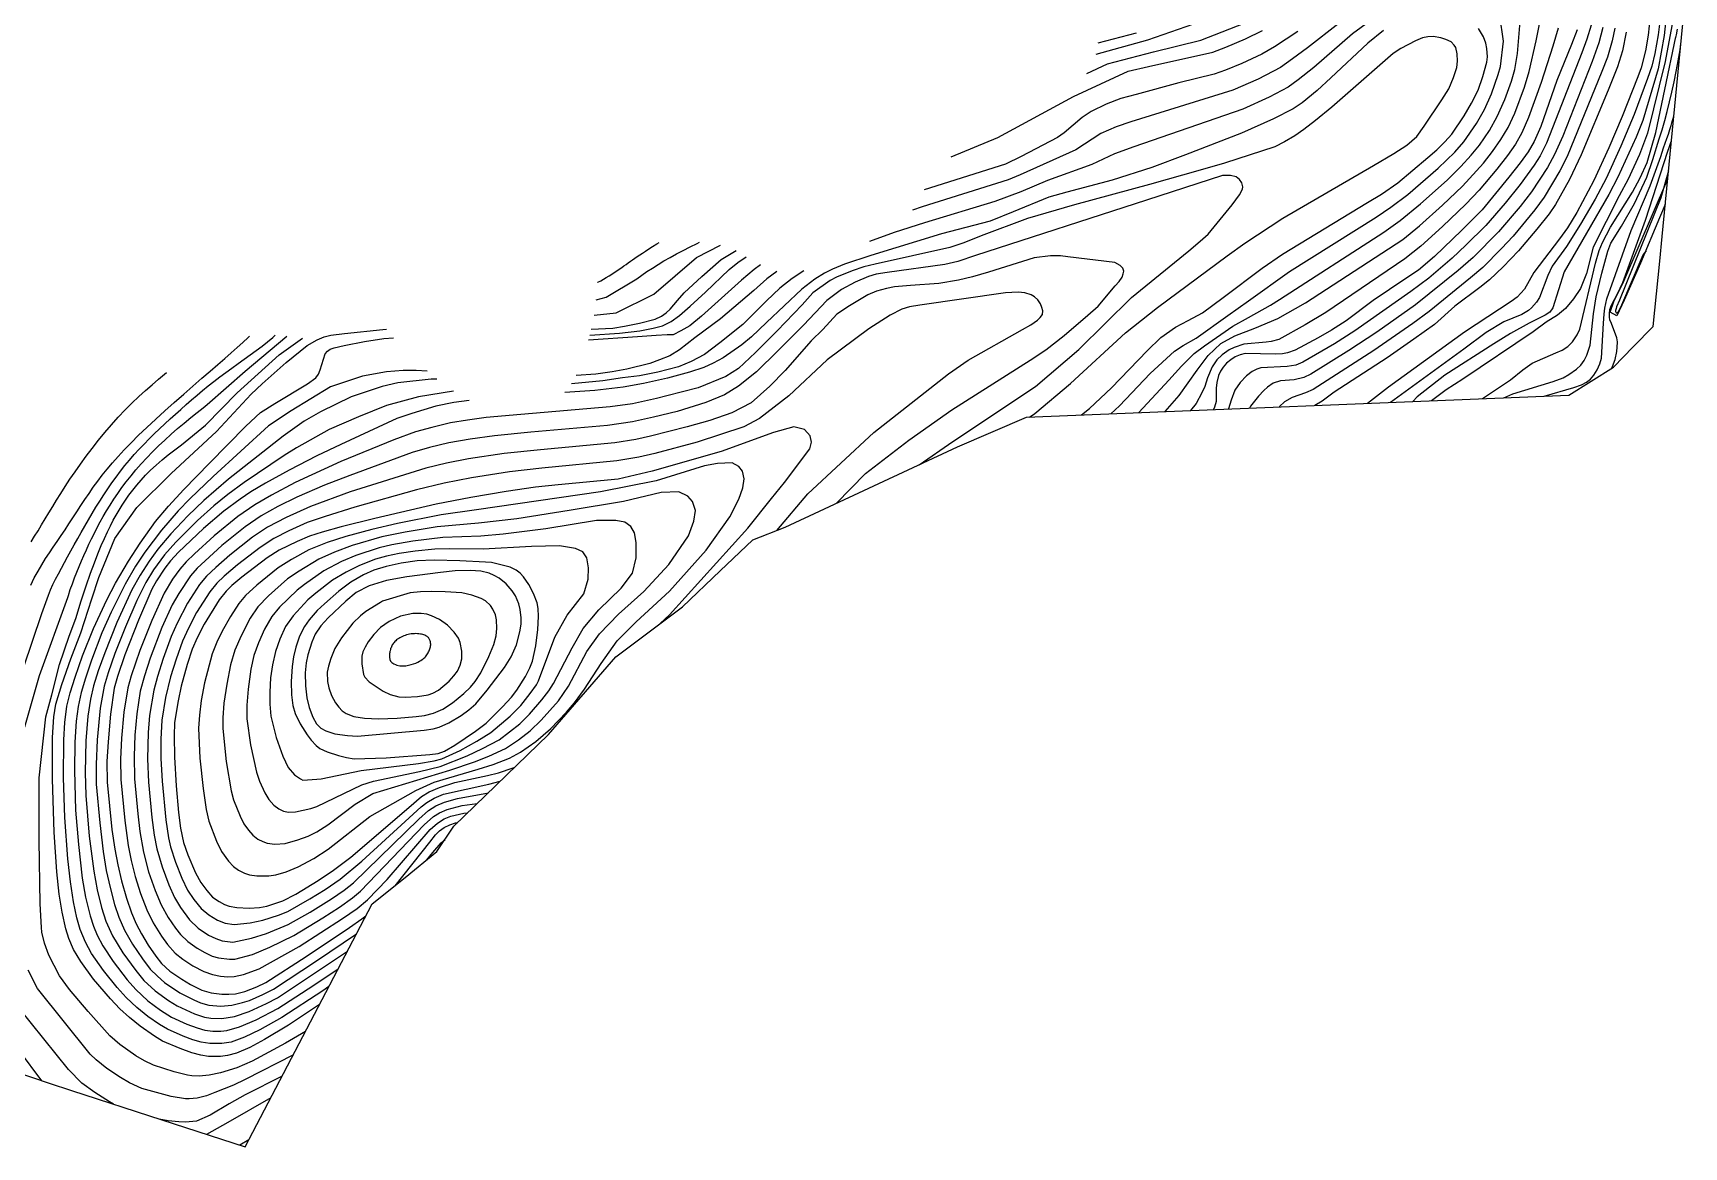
# Model space of a CAD drawing. Header units: metres. Extents: x -2219 to 435, y -3078 to 318.
# Drawn here: x 147.6 to 430.1, y 0 to 190.6 of the extents above; entities that cross this region are included whole.
import ezdxf

# ---------------------------------------------------------------- set-up
doc = ezdxf.new("R2010")
doc.units = ezdxf.units.M
for name, color, linetype in [('TERRAIN_BOUNDARY', 6, 'Continuous'), ('TERRAIN_CONTOUR_1M', 3, 'Continuous'), ('TERRAIN_CONTOUR_5M_SUPPLEMENT', 4, 'Continuous')]:
    doc.layers.add(name, color=color, linetype=linetype)

msp = doc.modelspace()

# ---------------------------------------------------------------- linework, layer by layer
at = {"layer": 'TERRAIN_BOUNDARY'}
msp.add_polyline3d([(133.05, 16.78, 0), (150.42, 10.9, 0), (154.21, 9.67, 0), (169.69, 4.63, 0), (183.91, 0, 0), (205.66, 41.58, 0), (211.33, 46.09, 0), (216.72, 50.53, 0), (219.61, 54.87, 0), (235.8, 70.55, 0), (247.35, 83.84, 0), (258.74, 92.44, 0), (265.2, 98.58, 0), (270.78, 103.89, 0), (276.31, 106.03, 0), (305.81, 119.78, 0), (317.61, 124.87, 0), (410.39, 128.64, 0), (418, 133.44, 0), (421.39, 136.9, 0), (424.82, 140.39, 0), (425.92, 151.56, 0), (426.33, 155.78, 0), (430.07, 193.94, 0)], dxfattribs=at)
at = {"layer": 'TERRAIN_CONTOUR_1M'}
for points in [[(424.44, 195.04, 44), (423.93, 190.24, 44), (423.47, 187.54, 44), (422.74, 184.66, 44), (422.17, 183.09, 44), (419.51, 176.32, 44), (417.24, 170.98, 44), (414.66, 165.36, 44), (411.75, 159.91, 44), (410.14, 157.28, 44), (408.8, 155.39, 44), (404.36, 149.61, 44), (402.79, 146.76, 44), (401.55, 145.4, 44), (400.53, 144.67, 44), (392.51, 139.44, 44), (379.51, 129.98, 44), (375.96, 127.24, 44)], [(427.25, 195.58, 42), (426.71, 190.16, 42), (425.63, 184.48, 42), (423.05, 175.62, 42), (421.89, 172.81, 42), (418.78, 165.95, 42), (417.21, 162.99, 42), (409.6, 149.73, 42), (407.62, 143.56, 42), (407.1, 142.86, 42), (406.3, 142.33, 42), (405.17, 141.77, 42), (403.61, 140.95, 42), (400.41, 139.17, 42), (397.57, 137.4, 42), (389.14, 132.07, 42), (384.43, 128.35, 42), (383.7, 127.56, 42)], [(377.21, 193.27, 54), (373.38, 190.46, 54), (366.76, 184.73, 54), (364.06, 182.58, 54), (362.36, 181.35, 54), (359.13, 179.61, 54), (354.62, 177.57, 54), (335.95, 171.1, 54), (332.64, 169.91, 54), (328.77, 168.08, 54), (321.19, 165.38, 54), (316.64, 163.45, 54), (312.19, 161.76, 54), (300.15, 158.14, 54), (294.96, 156.49, 54), (290.72, 154.91, 54)], [(371.06, 192.29, 53), (365.69, 188.07, 53), (363.12, 186.16, 53), (361.07, 184.72, 53), (357.21, 182.7, 53), (352.91, 180.82, 53), (335.44, 175.43, 53), (332.94, 174.54, 53), (330.33, 173.42, 53), (326.04, 170.62, 53), (316.49, 166.33, 53), (314.45, 165.46, 53), (299.75, 160.84, 53), (298.09, 160.31, 53)], [(329.54, 186.98, 49), (338.36, 189.41, 49), (346.2, 192.19, 49)], [(332.03, 125.46, 54), (333.48, 126.8, 54), (338.77, 132.33, 54), (342.91, 136.18, 54), (344.4, 137.15, 54), (346.62, 138.39, 54), (352.02, 142.29, 54), (355.6, 144.76, 54), (362.59, 149.82, 54), (377.4, 159.09, 54), (379.92, 160.81, 54), (382.81, 162.99, 54), (388.02, 167.48, 54), (390.86, 170.23, 54), (392.4, 171.96, 54), (394.58, 175.11, 54), (395.95, 177.51, 54), (397.17, 180.19, 54), (398.31, 183.5, 54), (398.69, 184.87, 54), (399.2, 189.23, 54), (398.56, 193.52, 54)], [(336.83, 125.65, 53), (341.94, 131.2, 53), (344.11, 133.6, 53), (346.29, 135.79, 53), (348.05, 137.09, 53), (352.87, 140.47, 53), (355.6, 141.9, 53), (359.31, 144.05, 53), (360.85, 145, 53), (378.7, 156.5, 53), (381.53, 158.53, 53), (385.01, 161.35, 53), (389.55, 165.43, 53), (391.88, 167.76, 53), (393.68, 169.7, 53), (395.07, 171.42, 53), (396.8, 173.93, 53), (398.13, 176.3, 53), (399.4, 179.21, 53), (400.54, 182.39, 53), (401.13, 184.36, 53), (401.6, 187.1, 53), (402.19, 193.93, 53)], [(341.33, 125.84, 52), (343.73, 128.57, 52), (346.81, 132.92, 52), (348.7, 135.4, 52), (350.85, 137.48, 52), (353.26, 138.78, 52), (356.64, 140.08, 52), (360.61, 141.77, 52), (365.3, 144.44, 52), (381.95, 155.26, 52), (384.84, 157.62, 52), (388.76, 161.14, 52), (392.16, 164.38, 52), (395.75, 168.36, 52), (397.32, 170.31, 52), (398.77, 172.37, 52), (400, 174.46, 52), (401.12, 176.9, 52), (402.77, 181.32, 52), (403.61, 183.99, 52), (404.8, 189.24, 52), (405.56, 193.24, 52)], [(425.98, 193.02, 43), (425.67, 190.29, 43), (425.11, 187.1, 43), (424.56, 184.95, 43), (423.85, 182.8, 43), (421.56, 176.64, 43), (419.28, 171.26, 43), (416.74, 165.72, 43), (414.87, 162.18, 43), (412.39, 157.89, 43), (409.99, 154.06, 43), (407.55, 150.7, 43), (406.79, 149.12, 43), (405.35, 145.35, 43), (404.83, 144.57, 43), (404, 143.57, 43), (403.48, 143.14, 43), (402.35, 142.44, 43), (399.26, 141.21, 43), (396.24, 139.35, 43), (392.42, 136.51, 43), (379.88, 127.4, 43)], [(428.15, 192.77, 41), (426.86, 185.7, 41), (423.86, 173.47, 41), (422.47, 169.83, 41), (420.52, 165.58, 41), (418.96, 162.74, 41), (414.56, 153.97, 41), (413.37, 149.43, 41), (412.39, 146.89, 41), (411.2, 145.1, 41), (409.8, 143.44, 41), (408.45, 142.3, 41), (406.52, 141.15, 41), (404.26, 139.49, 41), (392.25, 131.36, 41), (389.4, 129.53, 41), (386.87, 127.69, 41)], [(351.95, 152.46, 56), (354.97, 154.66, 56), (361.46, 158.9, 56), (376.93, 167.93, 56), (380.41, 169.97, 56), (382.66, 171.41, 56), (384.35, 172.92, 56), (385.62, 174.67, 56), (388.65, 179.16, 56), (389.83, 181.04, 56), (390.67, 183.01, 56), (391.19, 184.68, 56), (391.35, 185.8, 56), (391.28, 187.06, 56), (391.03, 188.1, 56), (390.78, 188.55, 56), (390.22, 189.08, 56), (389.31, 189.52, 56), (388.48, 189.79, 56), (387.16, 189.99, 56), (386.24, 189.95, 56), (385.32, 189.75, 56), (384.14, 189.27, 56), (381.62, 187.93, 56), (380.31, 187.09, 56), (369.81, 177.89, 56), (367.05, 175.61, 56), (365.05, 174.08, 56), (363.5, 173.02, 56), (361.74, 171.96, 56), (360.1, 171.12, 56), (351.44, 168.31, 56), (347.3, 167.16, 56), (338.62, 164.71, 56), (325.83, 161.23, 56), (317.74, 158.89, 56), (309.85, 155.88, 56), (306.88, 154.73, 56), (304.46, 153.89, 56), (291.69, 151.05, 56), (289.77, 150.6, 56), (287.76, 149.92, 56), (285.1, 148.81, 56), (283.98, 148.26, 56), (281.07, 146.16, 56), (279.19, 144.09, 56), (274.93, 139.64, 56), (271.25, 135.96, 56), (268.34, 133.19, 56), (266.15, 131.83, 56), (261.43, 129.9, 56), (256.07, 128.51, 56), (254.28, 128.05, 56), (250.21, 127.18, 56), (246.4, 126.64, 56), (231.09, 125.35, 56), (225.18, 124.79, 56), (221.94, 124.38, 56), (219.08, 123.89, 56), (215.86, 123.13, 56), (213.09, 122.34, 56), (209.36, 121, 56), (200.31, 117.26, 56), (192.51, 113.68, 56), (188.46, 111.55, 56), (185.59, 109.9, 56), (182.65, 107.85, 56), (178.6, 104.56, 56), (175.28, 101.5, 56), (173.86, 100.1, 56), (172.75, 98.86, 56), (171.52, 97.13, 56), (170.08, 94.78, 56), (167.94, 90.1, 56), (165.93, 84.95, 56), (164.43, 80.64, 56), (163.83, 78.55, 56), (163.19, 74.41, 56), (162.8, 69.93, 56), (162.62, 66.36, 56), (162.66, 62.85, 56), (163.32, 55.85, 56), (163.92, 51.56, 56), (164.41, 49.03, 56), (165.12, 46.27, 56), (166.03, 43.35, 56), (167.08, 40.6, 56), (168.21, 38.34, 56), (169.63, 36.06, 56), (170.62, 34.66, 56), (171.98, 33.19, 56), (173.29, 32.11, 56), (174.96, 31.02, 56), (176.86, 30.02, 56), (178.32, 29.49, 56), (179.7, 29.24, 56), (180.98, 29.13, 56), (182.02, 29.17, 56), (183.66, 29.53, 56), (186.32, 30.51, 56), (193.18, 34.31, 56), (200.57, 39.08, 56), (203.1, 40.83, 56), (204.87, 42.28, 56), (208.22, 45.79, 56), (215.58, 54.31, 56), (216.83, 55.41, 56), (218, 56.13, 56), (219.13, 56.59, 56), (221.33, 57.09, 56), (222, 57.18, 56)], [(364.04, 190.85, 52), (360.01, 188.22, 52), (357.83, 186.99, 52), (354.42, 185.41, 52), (351.65, 184.25, 52), (349.7, 183.55, 52), (343.67, 182.07, 52), (336.33, 180.08, 52), (333.76, 179.38, 52), (331.25, 178.43, 52), (328.65, 177.19, 52), (327.11, 176.17, 52), (324.04, 173.5, 52), (322.92, 172.7, 52), (316.69, 169.47, 52), (313.99, 168.19, 52), (300.07, 163.79, 52)], [(304.68, 169.41, 51), (312.7, 172.74, 51), (325.64, 179.75, 51), (335.01, 184.06, 51), (338.48, 184.86, 51), (349.49, 187.31, 51), (351.67, 188.19, 51), (355.04, 189.63, 51), (357.98, 191.04, 51)], [(329.87, 188.95, 48), (336.42, 190.61, 48)], [(408.57, 191.46, 51), (407.63, 188.35, 51), (405.63, 182.14, 51), (403.48, 176.14, 51), (402.34, 173.51, 51), (401.25, 171.57, 51), (399.91, 169.65, 51), (398.05, 167.29, 51), (395.01, 163.72, 51), (392.77, 161.33, 51), (388.77, 157.49, 51), (385.07, 154.13, 51), (382.32, 151.95, 51), (368.78, 142.79, 51), (365.24, 140.65, 51), (360.78, 138.19, 51), (359.48, 137.8, 51), (358.58, 137.69, 51), (354.79, 137.35, 51), (353.12, 136.81, 51), (352.29, 136.4, 51), (351.07, 135.54, 51), (350.16, 134.69, 51), (349.35, 133.51, 51), (348.55, 131.6, 51), (348.11, 130.13, 51), (347.59, 129.02, 51), (346.64, 127.22, 51), (345.63, 126.01, 51)], [(414.21, 191.92, 49), (413.48, 189.57, 49), (412.59, 187.19, 49), (406.58, 171.74, 49), (405.46, 169.59, 49), (404.43, 168.01, 49), (402.04, 164.69, 49), (399.48, 161.47, 49), (396.18, 157.68, 49), (392.78, 154.29, 49), (390.39, 152.06, 49), (386.41, 148.66, 49), (383.37, 146.39, 49), (373.77, 139.64, 49), (370.26, 137.41, 49), (364.89, 134.27, 49), (363.65, 133.78, 49), (362.2, 133.53, 49), (357.66, 133.32, 49), (356.98, 133.11, 49), (356.2, 132.68, 49), (355.24, 131.96, 49), (354.15, 130.81, 49), (353.25, 129.48, 49), (352.59, 127.81, 49), (352.17, 126.28, 49)], [(416.21, 191.53, 48), (415.51, 188.91, 48), (414.37, 185.75, 48), (409.37, 172.96, 48), (407.94, 169.79, 48), (406.7, 167.57, 48), (403.96, 163.4, 48), (402.05, 160.92, 48), (398.37, 156.57, 48), (394.01, 152.2, 48), (391.45, 149.97, 48), (384.15, 144.12, 48), (377.54, 139.44, 48), (372.75, 136.26, 48), (366.22, 132.22, 48), (365.06, 131.67, 48), (363.4, 131.27, 48), (361.06, 131.11, 48), (359.8, 130.69, 48), (358.85, 130.02, 48), (358.17, 129.43, 48), (357.28, 128.46, 48), (355.94, 126.74, 48), (355.76, 126.42, 48)], [(418.26, 191.44, 47), (417.8, 189.24, 47), (416.98, 186.49, 47), (416.04, 184.04, 47), (410.09, 169.46, 47), (408.86, 167.04, 47), (406.15, 162.52, 47), (404.57, 160.33, 47), (400.86, 155.83, 47), (398.87, 153.71, 47), (395.66, 150.5, 47), (393.56, 148.74, 47), (386.47, 142.96, 47), (383.67, 140.92, 47), (377.02, 136.29, 47), (366.62, 129.59, 47), (365.32, 129.06, 47), (363.04, 128.24, 47), (361.74, 127.52, 47), (360.9, 126.67, 47), (360.86, 126.63, 47)], [(420.2, 190.76, 46), (419.55, 187.58, 46), (418.7, 184.83, 46), (417.1, 180.85, 46), (412.51, 169.74, 46), (410.47, 165.56, 46), (408.07, 161.27, 46), (407, 159.67, 46), (404.92, 157.02, 46), (401.77, 153.35, 46), (399.12, 150.59, 46), (396.81, 148.39, 46), (395.14, 147.08, 46), (390.85, 143.85, 46), (387.38, 140.75, 46), (383.88, 138.2, 46), (379.3, 135, 46), (370.22, 129.14, 46), (368.16, 127.63, 46), (366.95, 126.88, 46)], [(399.28, 128.19, 39), (400.82, 128.88, 39), (407.68, 130.97, 39), (409.39, 131.63, 39), (410.4, 132.16, 39), (411.7, 133.09, 39), (412.41, 133.79, 39), (412.98, 134.56, 39), (413.43, 135.48, 39), (414, 137.21, 39), (414.58, 142.53, 39), (415.03, 145.49, 39), (416.01, 149.5, 39), (417.07, 153.27, 39), (417.58, 154.64, 39), (419.39, 157.54, 39), (421.59, 161.45, 39), (423.72, 165.94, 39), (424.77, 168.95, 39), (425.84, 172.5, 39), (426.33, 174.05, 39), (426.78, 175.61, 39), (427.21, 177.2, 39), (427.61, 178.82, 39), (428, 180.5, 39), (428.37, 182.24, 39), (428.74, 184.04, 39), (429.08, 185.87, 39), (429.4, 187.71, 39), (429.56, 188.75, 39)], [(406.17, 128.47, 38), (411.24, 129.94, 38), (412.52, 130.4, 38), (413.39, 130.88, 38), (414.09, 131.4, 38), (414.63, 132.04, 38), (415.2, 132.99, 38), (415.67, 134, 38), (415.97, 134.94, 38), (416.3, 140.94, 38), (416.44, 142.49, 38), (416.55, 143.52, 38), (416.88, 145.12, 38), (421.03, 156.79, 38), (424.29, 164.43, 38), (426.12, 169.49, 38), (426.58, 170.95, 38), (426.86, 171.75, 38), (427.14, 172.54, 38), (427.4, 173.32, 38), (427.64, 174.07, 38), (427.87, 174.78, 38), (428.08, 175.46, 38), (428.28, 176.13, 38), (428.35, 176.42, 38)], [(417.65, 133.22, 37), (417.83, 133.53, 37), (418.29, 134.73, 37), (418.56, 136.12, 37), (418.7, 137.66, 37), (418.7, 137.76, 37), (418.6, 138.47, 37), (417.7, 140.89, 37), (417.41, 141.51, 37), (417.34, 141.97, 37), (417.31, 142.58, 37), (417.37, 143.28, 37), (417.67, 144.03, 37), (418.68, 145.96, 37), (419.6, 147.89, 37), (423.48, 158.58, 37), (427.33, 170.39, 37), (427.62, 171.2, 37), (427.91, 172.03, 37), (427.93, 172.07, 37)], [(427.43, 167.04, 36), (426.12, 162.43, 36), (419.05, 144.92, 36), (418.55, 143.73, 36), (418.46, 143.48, 36), (418.37, 143.15, 36), (418.36, 142.96, 36), (418.39, 142.83, 36), (418.5, 142.72, 36), (418.58, 142.72, 36), (418.72, 142.76, 36), (418.88, 142.93, 36), (419.47, 144.08, 36), (423.1, 152.63, 36), (423.67, 153.32, 36), (423.69, 153.33, 36)], [(335.55, 145.36, 57), (345.36, 153.31, 57), (347.33, 154.97, 57), (348.67, 156.21, 57), (352.79, 161.23, 57), (354.03, 162.94, 57), (354.52, 163.89, 57), (354.59, 164.3, 57), (354.44, 164.97, 57), (354.06, 165.56, 57), (353.44, 165.97, 57), (352.52, 166.21, 57), (351.1, 166.2, 57), (338.14, 162.02, 57), (308.89, 152.53, 57), (305.86, 151.52, 57), (303.6, 150.98, 57), (293.76, 149.63, 57), (291.87, 149.33, 57), (290.56, 148.96, 57), (288.3, 147.99, 57), (285.94, 146.71, 57), (283.46, 144.86, 57), (279.45, 140.61, 57), (275.06, 136.22, 57), (271.38, 132.61, 57), (268.34, 130.16, 57), (265.95, 128.67, 57), (262.73, 127.38, 57), (257.81, 125.86, 57), (253.78, 124.85, 57), (250.22, 124.06, 57), (245.9, 123.46, 57), (232.81, 122.32, 57), (226.58, 121.68, 57), (222.45, 121.13, 57), (218.77, 120.46, 57), (215.48, 119.66, 57), (212.51, 118.82, 57), (201.81, 114.92, 57), (197.51, 113.24, 57), (192.76, 111.2, 57), (189.53, 109.56, 57), (186.66, 107.97, 57), (183.93, 106.1, 57), (179.94, 102.91, 57), (177.06, 100.31, 57), (175.73, 99.02, 57), (174.59, 97.73, 57), (172.56, 94.72, 57), (171.46, 92.76, 57), (169.68, 88.88, 57), (167.7, 83.62, 57), (166.7, 80.59, 57), (165.98, 78.01, 57), (165.38, 74.11, 57), (165.07, 70.46, 57), (164.94, 66.87, 57), (165, 63.01, 57), (165.55, 56.99, 57), (165.9, 53.97, 57), (166.52, 50.44, 57), (167.42, 47.09, 57), (168.51, 43.9, 57), (169.54, 41.43, 57), (170.74, 39.28, 57), (172.03, 37.42, 57), (172.88, 36.34, 57), (174.13, 35.14, 57), (175.71, 34.02, 57), (177.01, 33.26, 57), (178.3, 32.67, 57), (179.39, 32.34, 57), (181.25, 32.11, 57), (182.14, 32.12, 57), (185.19, 32.96, 57), (188.14, 34.2, 57), (192.23, 36.18, 57), (197.19, 39.2, 57), (200.04, 41.05, 57), (202.3, 42.62, 57), (203.67, 43.75, 57), (214.55, 55.13, 57), (216.16, 56.55, 57), (217.18, 57.2, 57), (218.48, 57.77, 57), (221.07, 58.43, 57), (223.64, 58.78, 57)], [(243.61, 142.32, 49), (247.4, 142.71, 49), (253.85, 145.93, 49), (261.13, 152.18, 49), (265.26, 154.29, 49)], [(243.98, 144.94, 48), (245.66, 145.41, 48), (250.91, 148.56, 48), (251.78, 149.16, 48), (252.67, 149.77, 48), (253.6, 150.38, 48), (254.57, 150.99, 48), (255.58, 151.6, 48), (256.63, 152.2, 48), (257.73, 152.8, 48), (258.86, 153.4, 48), (260.03, 154, 48), (261.24, 154.61, 48), (261.67, 154.82, 48)], [(244.21, 147.94, 47), (244.29, 147.97, 47), (244.77, 148.22, 47), (245.25, 148.48, 47), (245.71, 148.75, 47), (246.18, 149.03, 47), (246.63, 149.32, 47), (247.08, 149.61, 47), (247.51, 149.91, 47), (247.93, 150.2, 47), (248.34, 150.48, 47), (248.73, 150.76, 47), (249.1, 151.02, 47), (249.47, 151.28, 47), (249.83, 151.54, 47), (250.2, 151.79, 47), (250.59, 152.06, 47), (250.99, 152.34, 47), (251.43, 152.63, 47), (251.9, 152.95, 47), (252.42, 153.3, 47), (252.99, 153.67, 47), (253.64, 154.08, 47), (254.38, 154.52, 47), (254.75, 154.74, 47)], [(304.81, 126.13, 58), (318.21, 134.61, 58), (320.93, 136.37, 58), (324.06, 138.85, 58), (328.07, 142.3, 58), (329.83, 143.88, 58), (332.75, 147.32, 58), (333.45, 148.11, 58), (333.94, 148.81, 58), (334.16, 149.37, 58), (334.22, 149.83, 58), (334.09, 150.38, 58), (333.62, 150.85, 58), (332.69, 151.34, 58), (324.67, 152.31, 58), (323.39, 152.45, 58), (321.72, 152.45, 58), (318.9, 152.15, 58), (311.1, 149.69, 58), (308.36, 148.89, 58), (305.95, 148.29, 58), (302.61, 147.75, 58), (297.77, 147.42, 58), (295.04, 147.15, 58), (293.67, 146.91, 58), (291.91, 146.41, 58), (290.43, 145.78, 58), (287.31, 143.9, 58), (285.14, 142.49, 58), (282.75, 139.87, 58), (280.76, 137.96, 58), (276.29, 132.88, 58), (273.7, 130.19, 58), (270.47, 127.32, 58), (267.18, 125.64, 58), (263.44, 124.28, 58), (259.54, 123.22, 58), (253.3, 121.63, 58), (250.76, 121.04, 58), (247.15, 120.49, 58), (234.43, 119.31, 58), (228.23, 118.63, 58), (222.16, 117.75, 58), (218.36, 117, 58), (214.81, 116.14, 58), (201.9, 112.08, 58), (195.08, 109.56, 58), (190.93, 107.73, 58), (187.73, 106.04, 58), (185.21, 104.35, 58), (181.28, 101.26, 58), (178.9, 99.17, 58), (177.32, 97.64, 58), (176.12, 96.23, 58), (174.07, 93.03, 58), (172.3, 89.6, 58), (171.29, 87.35, 58), (169.92, 83.57, 58), (168.94, 80.48, 58), (168.3, 78.14, 58), (167.57, 73.81, 58), (167.33, 70.91, 58), (167.23, 66.43, 58), (167.38, 62.41, 58), (167.96, 56.37, 58), (168.35, 53.38, 58), (168.81, 51.01, 58), (169.72, 47.92, 58), (170.86, 44.83, 58), (171.82, 42.69, 58), (172.84, 40.97, 58), (174.38, 38.88, 58), (175.91, 37.42, 58), (177.67, 36.27, 58), (178.89, 35.67, 58), (180, 35.3, 58), (181.83, 35.07, 58), (185.04, 35.71, 58), (187.59, 36.55, 58), (191.27, 38.04, 58), (195.06, 40.17, 58), (198.68, 42.45, 58), (200.85, 43.95, 58), (202.48, 45.22, 58), (213.65, 56.09, 58), (215.32, 57.56, 58), (216.56, 58.37, 58), (218.04, 59.02, 58), (220.28, 59.65, 58), (225.53, 60.61, 58)], [(279.52, 149.91, 54), (277.52, 148.62, 54), (275.4, 146.93, 54), (273.12, 144.76, 54), (269.06, 140.75, 54), (265.13, 137.6, 54), (262.51, 135.61, 54), (260.23, 134.4, 54), (258.04, 133.48, 54), (254.55, 132.55, 54), (251.39, 131.97, 54), (248.51, 131.62, 54), (245.12, 131.11, 54), (239.76, 130.6, 54)], [(274.89, 149.78, 53), (273.2, 148.54, 53), (270.96, 146.57, 53), (265.23, 141.72, 53), (260.86, 138.42, 53), (258.24, 136.39, 53), (256.59, 135.37, 53), (254.84, 134.7, 53), (253.17, 134.07, 53), (249.21, 133.11, 53), (246.71, 132.62, 53), (243.92, 132.23, 53), (240.53, 131.99, 53)], [(272.11, 150.93, 52), (271, 150.15, 52), (268.84, 148.34, 52), (261.98, 142.16, 52), (259.99, 140.51, 52), (258.48, 139.67, 52), (257.17, 138.96, 52), (256.11, 138.98, 52), (254.26, 138.87, 52), (251.03, 138.64, 52), (242.67, 138.07, 52)], [(242.88, 138.88, 51), (247.99, 139.25, 51), (251.47, 139.66, 51), (253.73, 140.12, 51), (255.33, 140.51, 51), (256.78, 141.24, 51), (258.24, 142.26, 51), (260.03, 143.86, 51), (262.7, 146.28, 51), (266.71, 150.13, 51), (268.21, 151.32, 51), (269.66, 152.33, 51)], [(318.1, 124.89, 56), (319.01, 125.48, 56), (325.1, 130.65, 56), (334.55, 139.28, 56), (340.03, 143.64, 56), (351.95, 152.46, 56)], [(274.86, 105.47, 59), (280.21, 111.77, 59), (291.49, 122.23, 59), (304.27, 132.29, 59), (307.59, 134.62, 59), (316.89, 139.85, 59), (318.33, 140.65, 59), (319.46, 141.45, 59), (319.96, 141.91, 59), (320.31, 142.44, 59), (320.37, 143.05, 59), (320.24, 143.63, 59), (319.97, 144.29, 59), (319.54, 144.93, 59), (318.97, 145.46, 59), (318.39, 145.83, 59), (317.3, 146.14, 59), (316.15, 146.26, 59), (314.01, 146.14, 59), (299.35, 144.02, 59), (297.57, 143.75, 59), (296.24, 143.37, 59), (294.28, 142.35, 59), (290.65, 140.01, 59), (283.47, 134.69, 59), (276.94, 128.51, 59), (271.93, 124.66, 59), (269.24, 123.22, 59), (261.25, 120.61, 59), (253.99, 118.68, 59), (251.29, 118.02, 59), (247.52, 117.41, 59), (234.67, 116.17, 59), (229.13, 115.5, 59), (222.66, 114.49, 59), (217.98, 113.56, 59), (213.24, 112.43, 59), (202.69, 109.49, 59), (197.61, 107.89, 59), (194.55, 106.85, 59), (191.38, 105.42, 59), (188.81, 104.11, 59), (186.49, 102.6, 59), (182.62, 99.61, 59), (180.34, 97.66, 59), (179.09, 96.46, 59), (177.87, 95, 59), (175.63, 91.44, 59), (174.23, 88.78, 59), (173.22, 86.56, 59), (172.11, 83.49, 59), (171.17, 80.42, 59), (170.3, 76.93, 59), (169.69, 73.03, 59), (169.53, 69.77, 59), (169.53, 66.47, 59), (169.72, 62.59, 59), (170.34, 56, 59), (170.82, 52.92, 59), (171.15, 51.35, 59), (172.02, 48.74, 59), (173.1, 46, 59), (174.09, 43.96, 59), (175.14, 42.34, 59), (176.4, 40.8, 59), (177.69, 39.7, 59), (179.17, 38.82, 59), (180.49, 38.28, 59), (182.07, 38.04, 59), (184.8, 38.36, 59), (186.98, 38.81, 59), (189.66, 39.67, 59), (191.22, 40.28, 59), (195.02, 42.44, 59), (197.6, 44.05, 59), (200.16, 45.81, 59), (203.87, 48.9, 59), (211.96, 56.33, 59), (214.05, 58.21, 59), (215.01, 58.97, 59), (216.26, 59.69, 59), (217.87, 60.36, 59), (225.59, 62.1, 59), (227.57, 62.58, 59)], [(299.26, 116.72, 57), (305, 120.71, 57), (319.11, 130.14, 57), (326.53, 136.44, 57), (335.55, 145.36, 57)], [(145.98, 81.97, 47), (149.15, 91.29, 47), (150.26, 94.4, 47), (150.64, 95.31, 47), (151.05, 96.23, 47), (151.5, 97.15, 47), (151.98, 98.09, 47), (152.49, 99.04, 47), (153.02, 100.01, 47), (153.56, 101, 47), (154.13, 102.01, 47), (154.7, 103.04, 47), (155.29, 104.09, 47), (155.89, 105.15, 47), (156.5, 106.23, 47), (157.12, 107.31, 47), (157.76, 108.39, 47), (158.4, 109.46, 47), (159.07, 110.52, 47), (159.74, 111.57, 47), (160.43, 112.61, 47), (161.14, 113.62, 47), (161.86, 114.63, 47), (162.61, 115.61, 47), (163.37, 116.58, 47), (164.15, 117.53, 47), (164.96, 118.46, 47), (165.79, 119.37, 47), (166.64, 120.27, 47), (167.5, 121.15, 47), (168.39, 122.02, 47), (169.28, 122.88, 47), (170.19, 123.72, 47), (171.09, 124.56, 47), (172.01, 125.39, 47), (172.92, 126.21, 47), (173.84, 127.02, 47), (174.76, 127.83, 47), (175.69, 128.63, 47), (176.64, 129.42, 47), (177.6, 130.21, 47), (178.58, 130.98, 47), (179.58, 131.75, 47), (180.61, 132.52, 47), (181.66, 133.28, 47), (182.71, 134.03, 47), (183.76, 134.78, 47), (184.8, 135.53, 47), (185.82, 136.28, 47), (186.81, 137.02, 47), (187.76, 137.78, 47), (188.66, 138.53, 47), (189.09, 138.91, 47)], [(146.24, 71.88, 48), (148.73, 80.7, 48), (153.57, 94.04, 48), (153.68, 94.38, 48), (154.02, 95.38, 48), (154.37, 96.38, 48), (154.74, 97.36, 48), (155.12, 98.34, 48), (155.51, 99.3, 48), (155.92, 100.27, 48), (156.34, 101.22, 48), (156.77, 102.18, 48), (157.21, 103.13, 48), (157.66, 104.08, 48), (158.13, 105.03, 48), (158.61, 105.99, 48), (159.12, 106.94, 48), (159.65, 107.9, 48), (160.22, 108.87, 48), (160.82, 109.84, 48), (161.45, 110.82, 48), (162.12, 111.82, 48), (162.84, 112.82, 48), (163.6, 113.83, 48), (164.4, 114.85, 48), (165.25, 115.86, 48), (166.14, 116.89, 48), (167.08, 117.91, 48), (168.07, 118.93, 48), (169.1, 119.95, 48), (170.17, 120.96, 48), (171.27, 121.95, 48), (172.38, 122.92, 48), (173.5, 123.87, 48), (174.61, 124.79, 48), (175.7, 125.66, 48), (176.75, 126.49, 48), (177.44, 127.02, 48), (183.94, 132.72, 48), (191.07, 138.72, 48)], [(147.25, 96.11, 46), (147.86, 97.36, 46), (148.49, 98.53, 46), (149.14, 99.62, 46), (149.79, 100.67, 46), (150.45, 101.67, 46), (151.11, 102.65, 46), (151.78, 103.62, 46), (152.45, 104.6, 46), (153.11, 105.6, 46), (153.78, 106.62, 46), (154.45, 107.65, 46), (155.12, 108.7, 46), (155.81, 109.74, 46), (156.51, 110.79, 46), (157.22, 111.84, 46), (157.95, 112.88, 46), (158.7, 113.91, 46), (159.48, 114.95, 46), (160.32, 115.99, 46), (161.22, 117.05, 46), (162.19, 118.15, 46), (163.25, 119.3, 46), (164.42, 120.5, 46), (165.7, 121.77, 46), (167.11, 123.12, 46), (168.62, 124.52, 46), (170.2, 125.95, 46), (171.81, 127.39, 46), (173.42, 128.81, 46), (175, 130.2, 46), (176.52, 131.52, 46), (177.94, 132.76, 46), (179.25, 133.89, 46), (180.44, 134.93, 46), (181.54, 135.89, 46), (182.56, 136.79, 46), (183.52, 137.66, 46), (184.43, 138.5, 46), (184.66, 138.72, 46)], [(198.27, 27.46, 51), (197.2, 26.73, 51), (190.18, 22.15, 51), (186.43, 20.05, 51), (183.83, 18.78, 51), (181.54, 17.96, 51), (179.91, 17.69, 51), (177.88, 17.7, 51), (176.38, 17.93, 51), (174.99, 18.34, 51), (173.32, 18.96, 51), (170.64, 20.15, 51), (169.26, 20.97, 51), (167.29, 22.33, 51), (165.42, 23.84, 51), (163.6, 25.56, 51), (162.03, 27.31, 51), (159.7, 30.2, 51), (157.66, 33.13, 51), (156.6, 35.05, 51), (155.72, 37.2, 51), (155.14, 39.23, 51), (154.54, 41.93, 51), (154.03, 45.34, 51), (153.6, 49.3, 51), (153.07, 56.39, 51), (152.84, 63.18, 51), (152.88, 69.68, 51), (153.06, 72.62, 51), (153.45, 75.45, 51), (154, 77.7, 51), (154.84, 80.39, 51), (156.09, 84.01, 51), (157.97, 88.74, 51), (160.26, 93.63, 51), (161.77, 96.47, 51), (163.98, 100.23, 51), (165.99, 103.31, 51), (168.61, 107.02, 51), (170.81, 109.66, 51), (173.43, 112.49, 51), (177.81, 116.99, 51), (184.03, 123.32, 51), (186.57, 125.68, 51), (188.99, 127.2, 51), (194.61, 130.58, 51), (196.03, 131.61, 51), (196.5, 132.22, 51), (196.76, 132.99, 51), (197.62, 135.71, 51), (198, 136.19, 51), (198.45, 136.49, 51), (199.14, 136.76, 51), (200.85, 137.16, 51), (204.34, 137.83, 51), (207.68, 138.34, 51), (209.31, 138.47, 51)], [(194.25, 19.77, 49), (190.85, 17.79, 49), (185.12, 14.67, 49), (182.49, 13.52, 49), (179.71, 12.66, 49), (177.78, 12.26, 49), (176.06, 12.09, 49), (174.78, 12.16, 49), (174.05, 12.27, 49), (171.79, 12.86, 49), (168.25, 14.01, 49), (166.72, 14.72, 49), (165.24, 15.6, 49), (162.48, 17.54, 49), (160.77, 19.04, 49), (157.05, 23.17, 49), (153.9, 26.93, 49), (152.19, 29.27, 49), (150.36, 32.84, 49), (149.6, 34.9, 49), (149.17, 36.74, 49), (149.06, 37.57, 49), (148.85, 41.58, 49), (148.69, 52.42, 49), (148.69, 63.16, 49), (149.85, 73.62, 49), (150.84, 77.38, 49), (152.17, 82.56, 49), (153.83, 87.41, 49), (154.95, 90.41, 49), (155.88, 93.47, 49), (156.72, 96.03, 49), (157.46, 98.16, 49), (158.13, 99.96, 49), (158.75, 101.51, 49), (159.32, 102.89, 49), (159.86, 104.13, 49), (160.37, 105.26, 49), (160.87, 106.29, 49), (161.37, 107.23, 49), (161.86, 108.13, 49), (162.37, 108.98, 49), (162.9, 109.83, 49), (163.46, 110.67, 49), (164.05, 111.51, 49), (164.69, 112.36, 49), (165.37, 113.22, 49), (166.11, 114.08, 49), (166.9, 114.94, 49), (167.76, 115.81, 49), (168.7, 116.68, 49), (169.71, 117.56, 49), (170.77, 118.43, 49), (171.88, 119.29, 49), (173.01, 120.13, 49), (177.17, 123.5, 49), (182.55, 129.03, 49), (189.77, 135.55, 49), (193.74, 138.38, 49)], [(215.04, 132.76, 52), (213.19, 132.84, 52), (210.94, 132.86, 52), (208.13, 132.63, 52), (203.98, 131.91, 52), (198.54, 130.07, 52), (191.79, 125.93, 52), (187.95, 123.39, 52), (178.48, 114.7, 52), (174.48, 110.91, 52), (172.47, 108.83, 52), (169.6, 105.54, 52), (166.78, 101.79, 52), (165.18, 99.39, 52), (163.38, 96.31, 52), (161, 91.49, 52), (159.43, 87.95, 52), (157.64, 83.3, 52), (156.59, 80.24, 52), (155.86, 77.78, 52), (155.34, 75.34, 52), (155.01, 72.85, 52), (154.79, 69.27, 52), (154.71, 64.39, 52), (154.91, 57.61, 52), (155.39, 51.78, 52), (156.07, 46, 52), (156.63, 42.74, 52), (157.39, 39.57, 52), (157.96, 37.76, 52), (158.6, 36.23, 52), (159.57, 34.4, 52), (161.36, 31.71, 52), (163.74, 28.6, 52), (165.21, 26.92, 52), (167.29, 25.02, 52), (169.44, 23.43, 52), (171.32, 22.23, 52), (173.93, 21.03, 52), (175.72, 20.36, 52), (177.05, 19.99, 52), (178.41, 19.84, 52), (179.77, 19.83, 52), (180.81, 19.94, 52), (182.94, 20.54, 52), (185.82, 21.76, 52), (189.5, 23.67, 52), (195.67, 27.66, 52), (199.86, 30.5, 52)], [(147.31, 103.55, 44), (147.89, 104.49, 44), (148.49, 105.45, 44), (149.1, 106.43, 44), (149.72, 107.45, 44), (150.35, 108.5, 44), (151, 109.58, 44), (151.68, 110.69, 44), (152.39, 111.84, 44), (153.15, 113.03, 44), (153.96, 114.26, 44), (154.82, 115.53, 44), (155.75, 116.84, 44), (156.72, 118.18, 44), (157.75, 119.54, 44), (158.82, 120.91, 44), (159.93, 122.26, 44), (161.06, 123.59, 44), (162.22, 124.88, 44), (163.38, 126.11, 44), (164.56, 127.29, 44), (165.73, 128.4, 44), (166.88, 129.44, 44), (168, 130.43, 44), (169.09, 131.35, 44), (170.12, 132.21, 44), (170.49, 132.51, 44)], [(216.7, 131.4, 53), (215.75, 131.38, 53), (210.07, 130.77, 53), (207.39, 130.13, 53), (202.04, 128.35, 53), (196.82, 125.8, 53), (194.02, 124.21, 53), (190.45, 121.65, 53), (181.1, 114.26, 53), (176.87, 110.62, 53), (174.12, 108.01, 53), (171.23, 104.9, 53), (169.01, 102.27, 53), (167.5, 100.25, 53), (165.96, 97.86, 53), (164.55, 95.34, 53), (161.99, 89.76, 53), (159.9, 84.55, 53), (158.79, 81.46, 53), (157.99, 78.89, 53), (157.47, 76.6, 53), (157.02, 73.69, 53), (156.7, 69.47, 53), (156.57, 64.09, 53), (156.67, 60.14, 53), (157.26, 53.21, 53), (158.03, 47.22, 53), (158.63, 43.99, 53), (159.36, 41, 53), (160.1, 38.65, 53), (161.22, 36.14, 53), (163.02, 33.21, 53), (165.22, 30.17, 53), (166.62, 28.49, 53), (168.53, 26.74, 53), (170.8, 25.09, 53), (172.27, 24.17, 53), (175.26, 22.78, 53), (176.97, 22.24, 53), (178.08, 22.04, 53), (179.96, 21.96, 53), (182.08, 22.35, 53), (184.6, 23.2, 53), (187.56, 24.56, 53), (189.44, 25.54, 53), (199.41, 32.12, 53), (201.43, 33.49, 53)], [(219.55, 129.33, 54), (213.57, 128.35, 54), (208.09, 126.89, 54), (203.32, 124.91, 54), (198.29, 122.75, 54), (192.69, 119.62, 54), (190.59, 118.34, 54), (183.77, 113.69, 54), (180.97, 111.62, 54), (178.58, 109.68, 54), (175.77, 107.18, 54), (172.08, 103.47, 54), (170.13, 101.29, 54), (168.26, 98.76, 54), (166.92, 96.58, 54), (165.41, 93.52, 54), (163.46, 89.02, 54), (161.66, 84.43, 54), (160.48, 81.11, 54), (159.79, 78.82, 54), (159.13, 75.11, 54), (158.62, 69.68, 54), (158.45, 65.47, 54), (158.46, 62.1, 54), (159.04, 55.45, 54), (159.63, 50.55, 54), (160.17, 47.32, 54), (160.81, 44.37, 54), (161.59, 41.47, 54), (162.32, 39.3, 54), (163.29, 37.12, 54), (164.68, 34.72, 54), (166.39, 32.19, 54), (167.7, 30.45, 54), (168.92, 29.2, 54), (170.15, 28.15, 54), (172.73, 26.4, 54), (175.16, 25.15, 54), (176.28, 24.69, 54), (177.74, 24.27, 54), (179.78, 24.08, 54), (181.66, 24.28, 54), (183.45, 24.71, 54), (184.65, 25.08, 54), (186.96, 26.09, 54), (188.75, 27.03, 54), (196.11, 31.84, 54), (202.98, 36.47, 54)], [(285.02, 110.08, 58), (290.07, 115.23, 58), (297.48, 120.91, 58), (304.81, 126.13, 58)], [(223.48, 108.99, 61), (217.45, 108.15, 61), (210.01, 106.7, 61), (205.6, 105.68, 61), (201.15, 104.46, 61), (197.97, 103.44, 61), (194.85, 102.16, 61), (191.84, 100.51, 61), (189.57, 99.08, 61), (185.9, 96.1, 61), (184, 94.35, 61), (182.83, 93.01, 61), (181.41, 90.79, 61), (180.01, 88.27, 61), (179.08, 86.37, 61), (178.31, 84.39, 61), (176.99, 79.42, 61), (176.43, 76.42, 61), (176.09, 73.88, 61), (175.94, 71.65, 61), (176.2, 66.51, 61), (176.72, 61.35, 61), (177.23, 57.76, 61), (177.69, 55.75, 61), (179.03, 52.3, 61), (179.88, 50.56, 61), (181.06, 48.89, 61), (181.92, 47.99, 61), (182.77, 47.36, 61), (183.8, 46.83, 61), (184.68, 46.55, 61), (185.95, 46.4, 61), (187.96, 46.4, 61), (189.19, 46.55, 61), (190.92, 47.1, 61), (193.01, 47.93, 61), (195.65, 49.36, 61), (198.13, 50.95, 61), (205.28, 56.55, 61), (213.12, 61, 61), (216.26, 62.42, 61), (223.78, 64.62, 61), (226.34, 65.44, 61), (229.17, 66.54, 61), (231.04, 67.56, 61), (233.64, 69.38, 61), (236.14, 71.53, 61), (238.93, 74.4, 61), (240.29, 75.98, 61), (241.96, 78.33, 61), (244.82, 82.75, 61), (247.56, 86.6, 61), (250.81, 89.85, 61), (256.5, 95.13, 61), (262.79, 102.13, 61), (266.86, 107.81, 61), (268.38, 110.85, 61), (269.09, 112.78, 61), (269.29, 114.3, 61), (268.99, 115.62, 61), (268.38, 116.43, 61), (267.26, 117.04, 61), (264.72, 116.94, 61), (262.49, 116.54, 61), (254.26, 114, 61), (244.72, 112.07, 61), (223.48, 108.99, 61)], [(223.86, 106.76, 62), (216.77, 106.12, 62), (211.3, 105.2, 62), (207.3, 104.37, 62), (202.21, 102.89, 62), (199.21, 101.79, 62), (196.54, 100.58, 62), (193.14, 98.52, 62), (191.18, 97.19, 62), (187.94, 94.33, 62), (186.09, 92.4, 62), (184.81, 90.51, 62), (183.22, 87.46, 62), (182.18, 85.03, 62), (181.43, 82.51, 62), (180.77, 79.19, 62), (180.29, 75.93, 62), (180.11, 73.41, 62), (180.11, 71.62, 62), (180.69, 65.98, 62), (181.55, 60.95, 62), (181.95, 59.37, 62), (183.07, 56.62, 62), (183.72, 55.31, 62), (184.5, 54.21, 62), (185.24, 53.36, 62), (186.1, 52.69, 62), (186.93, 52.25, 62), (187.68, 51.97, 62), (189.03, 51.84, 62), (190.76, 51.91, 62), (192.93, 52.55, 62), (194.72, 53.2, 62), (196.19, 53.94, 62), (198.09, 55.11, 62), (202.74, 58.65, 62), (205.79, 60.49, 62), (218.97, 64.46, 62), (223.15, 65.9, 62), (225.61, 66.88, 62), (228.48, 68.18, 62), (230.69, 69.69, 62), (232.66, 71.23, 62), (234.58, 73.02, 62), (237.53, 76.31, 62), (239.27, 78.82, 62), (242.38, 84.78, 62), (244.52, 87.82, 62), (247.77, 91.17, 62), (252.13, 95.02, 62), (256.4, 99.69, 62), (259.75, 104.56, 62), (260.66, 107.1, 62), (260.97, 108.93, 62), (260.46, 110.45, 62), (259.65, 111.36, 62), (258.12, 112.07, 62), (255.08, 111.97, 62), (248.68, 110.45, 62), (239.34, 108.93, 62), (230.4, 107.5, 62), (223.86, 106.76, 62)], [(224.25, 104.53, 63), (217.73, 104.26, 63), (212.61, 103.65, 63), (209.01, 103.02, 63), (206.88, 102.52, 63), (202.84, 101.21, 63), (200.41, 100.15, 63), (197.36, 98.59, 63), (194.1, 96.27, 63), (192.8, 95.3, 63), (189.81, 92.38, 63), (188.47, 90.74, 63), (187.26, 88.61, 63), (186.22, 86.24, 63), (185.44, 84.07, 63), (184.9, 81.78, 63), (184.43, 78.35, 63), (184.21, 75.6, 63), (184.21, 73.28, 63), (184.83, 68.81, 63), (185.87, 64.14, 63), (186.37, 62.59, 63), (187.27, 60.6, 63), (187.99, 59.47, 63), (188.85, 58.47, 63), (189.69, 57.87, 63), (190.48, 57.46, 63), (191.33, 57.31, 63), (192.55, 57.32, 63), (195.14, 57.93, 63), (196.19, 58.27, 63), (203.89, 61.98, 63), (205.87, 62.6, 63), (213.77, 64.22, 63), (217.29, 65.13, 63), (221.88, 66.91, 63), (224.54, 68.17, 63), (227.39, 69.65, 63), (230.89, 72.43, 63), (232.59, 74.05, 63), (234.7, 76.53, 63), (235.9, 78.06, 63), (236.66, 79.3, 63), (239.85, 85.38, 63), (241.77, 88.73, 63), (244.42, 91.88, 63), (248.27, 95.63, 63), (250.2, 98.17, 63), (250.81, 100.81, 63), (250.81, 103.45, 63), (250.51, 105.07, 63), (249.9, 106.19, 63), (248.88, 106.9, 63), (247.36, 107.2, 63), (244.01, 107.2, 63), (235.38, 105.78, 63), (228.07, 104.87, 63), (224.25, 104.53, 63)], [(224.63, 102.3, 64), (218.92, 102.32, 64), (216.38, 102.27, 64), (213, 101.94, 64), (210.26, 101.54, 64), (208.08, 101.08, 64), (206.23, 100.55, 64), (203.47, 99.52, 64), (201.22, 98.38, 64), (198.86, 96.96, 64), (196.04, 94.78, 64), (194.67, 93.64, 64), (192.15, 90.89, 64), (190.85, 89.07, 64), (189.84, 86.88, 64), (189.13, 84.8, 64), (188.58, 82.48, 64), (188.29, 80.26, 64), (188.14, 77.81, 64), (188.17, 75.74, 64), (188.33, 73.74, 64), (189.24, 70.09, 64), (190.35, 66.87, 64), (191.31, 64.94, 64), (192.35, 63.68, 64), (193.37, 62.97, 64), (193.79, 62.78, 64), (196.21, 62.94, 64), (196.94, 63.01, 64), (203.76, 64.4, 64), (213.61, 65.6, 64), (216.27, 66.08, 64), (217.6, 66.39, 64), (220.71, 67.86, 64), (223.55, 69.44, 64), (225.95, 70.91, 64), (229.26, 73.73, 64), (231.08, 75.56, 64), (232.66, 77.57, 64), (233.75, 79.09, 64), (234.13, 79.77, 64), (236.9, 87.21, 64), (239.03, 90.97, 64), (241.88, 94.62, 64), (242.59, 97.16, 64), (242.69, 99.08, 64), (242.38, 100.81, 64), (241.67, 101.82, 64), (240.45, 102.43, 64), (237.71, 102.84, 64), (232.94, 102.74, 64), (224.63, 102.3, 64)], [(205.12, 96.01, 66), (202.9, 94.85, 66), (201.14, 93.4, 66), (198.14, 90.53, 66), (196.87, 89.15, 66), (195.92, 87.77, 66), (195.31, 86.38, 66), (194.67, 84.21, 66), (194.36, 82.84, 66), (194.21, 81.12, 66), (194.26, 78.91, 66), (194.49, 76.86, 66), (194.9, 75.17, 66), (195.49, 73.55, 66), (196.16, 72.42, 66), (196.86, 71.65, 66), (197.71, 71.18, 66), (199.25, 70.71, 66), (201.46, 70.39, 66), (203.16, 70.29, 66), (214.55, 71.31, 66), (216.1, 71.54, 66), (217.12, 71.83, 66), (218.8, 72.58, 66), (220.86, 73.83, 66), (222.18, 74.78, 66), (223.37, 75.85, 66), (225.31, 78.15, 66), (228.32, 82.04, 66), (229.44, 83.84, 66), (230.35, 85.93, 66), (230.94, 88.13, 66), (231.13, 89.48, 66), (231.16, 90.56, 66), (231, 91.97, 66), (230.75, 92.92, 66), (230.16, 94.31, 66), (229.61, 95.17, 66), (228.57, 96.34, 66), (227.38, 97.3, 66), (226.55, 97.8, 66), (225.68, 98.17, 66), (224.26, 98.51, 66), (222.4, 98.63, 66), (219.83, 98.59, 66), (217.33, 98.32, 66), (211.59, 97.56, 66), (208.08, 96.94, 66), (205.12, 96.01, 66)], [(207.1, 93.19, 67), (204.6, 91.61, 67), (203.65, 90.9, 67), (202.34, 89.61, 67), (200.43, 87.11, 67), (199.28, 85.3, 67), (198.56, 83.6, 67), (198.16, 82.26, 67), (197.98, 81.23, 67), (198.04, 79.63, 67), (198.23, 78.57, 67), (198.7, 77.24, 67), (199.39, 76.01, 67), (199.93, 75.27, 67), (200.52, 74.64, 67), (201.18, 74.15, 67), (202.5, 73.66, 67), (204.37, 73.35, 67), (206.73, 73.25, 67), (209.92, 73.36, 67), (213.16, 73.64, 67), (214.62, 73.84, 67), (216.16, 74.24, 67), (217.75, 74.94, 67), (219.42, 75.98, 67), (221.36, 77.61, 67), (222.46, 78.69, 67), (223.27, 79.65, 67), (224.22, 81.15, 67), (225.61, 83.95, 67), (226.45, 86, 67), (226.87, 87.47, 67), (227, 88.71, 67), (226.9, 90.17, 67), (226.73, 91.05, 67), (226.31, 92.04, 67), (225.9, 92.63, 67), (225.06, 93.43, 67), (224.33, 93.86, 67), (222.7, 94.43, 67), (220.99, 94.8, 67), (218.12, 94.99, 67), (215.88, 95.03, 67), (213.95, 94.98, 67), (212.14, 94.79, 67), (207.42, 93.38, 67), (207.1, 93.19, 67)], [(208.59, 89.92, 67), (207.1, 88.87, 67), (205.92, 87.66, 67), (204.99, 86.45, 67), (204.45, 85.54, 67), (204.06, 84.72, 67), (203.87, 84, 67), (203.86, 82.68, 67), (204.19, 80.83, 67), (204.38, 80.38, 67), (205.15, 79.6, 67), (207.55, 77.98, 67), (208.75, 77.44, 67), (210.19, 77.05, 67), (211.32, 76.95, 67), (213.44, 77.07, 67), (215.22, 77.39, 67), (216.03, 77.65, 67), (217.01, 78.18, 67), (218.82, 79.7, 67), (219.65, 80.61, 67), (220.23, 81.42, 67), (220.73, 82.46, 67), (220.97, 83.5, 67), (220.97, 84.81, 67), (220.71, 86.3, 67), (220.42, 87.05, 67), (219.71, 88.09, 67), (218.53, 89.26, 67), (217.19, 90.24, 67), (215.82, 90.88, 67), (215.01, 91.14, 67), (214.05, 91.3, 67), (212.59, 91.29, 67), (210.53, 90.85, 67), (208.59, 89.92, 67)], [(209.89, 82.43, 68), (210.37, 82.35, 68), (210.9, 82.32, 68), (211.4, 82.35, 68), (211.87, 82.42, 68), (212.32, 82.53, 68), (212.73, 82.66, 68), (213.11, 82.81, 68), (213.46, 82.97, 68), (213.76, 83.12, 68), (214.01, 83.26, 68), (214.22, 83.39, 68), (214.38, 83.52, 68), (214.52, 83.63, 68), (214.64, 83.75, 68), (214.76, 83.88, 68), (214.87, 84.03, 68), (214.99, 84.19, 68), (215.1, 84.36, 68), (215.21, 84.54, 68), (215.31, 84.72, 68), (215.4, 84.9, 68), (215.47, 85.09, 68), (215.54, 85.26, 68), (215.59, 85.43, 68), (215.63, 85.6, 68), (215.65, 85.75, 68), (215.67, 85.9, 68), (215.67, 86.05, 68), (215.66, 86.19, 68), (215.64, 86.33, 68), (215.61, 86.46, 68), (215.58, 86.59, 68), (215.53, 86.72, 68), (215.48, 86.84, 68), (215.42, 86.95, 68), (215.35, 87.05, 68), (215.27, 87.15, 68), (215.18, 87.24, 68), (215.08, 87.33, 68), (214.97, 87.41, 68), (214.84, 87.48, 68), (214.69, 87.56, 68), (214.52, 87.62, 68), (214.33, 87.68, 68), (214.12, 87.73, 68), (213.9, 87.77, 68), (213.66, 87.8, 68), (213.41, 87.82, 68), (213.15, 87.83, 68), (212.88, 87.82, 68), (212.61, 87.81, 68), (212.34, 87.78, 68), (212.06, 87.74, 68), (211.8, 87.68, 68), (211.54, 87.62, 68), (211.29, 87.54, 68), (211.05, 87.46, 68), (210.82, 87.36, 68), (210.6, 87.25, 68), (210.39, 87.14, 68), (210.19, 87.02, 68), (210.01, 86.89, 68), (209.84, 86.76, 68), (209.68, 86.62, 68), (209.54, 86.48, 68), (209.42, 86.34, 68), (209.3, 86.2, 68), (209.19, 86.05, 68), (209.1, 85.9, 68), (209.02, 85.75, 68), (208.94, 85.59, 68), (208.88, 85.43, 68), (208.82, 85.27, 68), (208.77, 85.1, 68), (208.73, 84.92, 68), (208.7, 84.75, 68), (208.67, 84.58, 68), (208.65, 84.41, 68), (208.64, 84.24, 68), (208.63, 84.08, 68), (208.63, 83.93, 68), (208.63, 83.8, 68), (208.64, 83.68, 68), (208.66, 83.58, 68), (208.68, 83.48, 68), (208.7, 83.39, 68), (208.8, 83.13, 68), (209.03, 82.92, 68), (209.17, 82.81, 68), (209.37, 82.69, 68), (209.64, 82.54, 68), (209.89, 82.43, 68)], [(215.03, 49.14, 54), (216.05, 50.39, 54), (217.48, 52.02, 54), (218.12, 52.63, 54), (218.12, 52.63, 54)], [(192.17, 15.79, 48), (183.94, 11.54, 48), (181.96, 10.58, 48), (178.76, 9.35, 48), (177.33, 8.74, 48), (175.73, 8.37, 48), (174.37, 8.23, 48), (173.75, 8.26, 48), (171.26, 8.66, 48), (166.25, 10.03, 48), (164.14, 10.96, 48), (162.63, 11.87, 48), (160.29, 13.45, 48), (158.42, 14.92, 48), (157.42, 15.9, 48), (148.39, 27.1, 48), (146.8, 30.28, 48)], [(161.39, 7.33, 47), (160.7, 7.71, 47), (158.19, 9.35, 47), (155.98, 10.94, 47), (153.7, 13.26, 47), (145.26, 23.75, 47)], [(149.16, 11.32, 46), (141.42, 21.59, 46)], [(190.24, 12.1, 47), (183.91, 8.93, 47), (181.22, 7.39, 47), (177.94, 5.42, 47), (175.61, 4.44, 47), (173.73, 4.24, 47), (172.6, 4.32, 47), (170.74, 4.46, 47), (169.21, 4.78, 47)], [(188.32, 8.42, 46), (180.96, 4.21, 46), (177.34, 2.14, 46)], [(184.54, 1.2, 44), (183.03, 0.29, 44)]]:
    msp.add_polyline3d(points, dxfattribs=at)
at = {"layer": 'TERRAIN_CONTOUR_5M_SUPPLEMENT'}
for points in [[(327.89, 183.69, 50), (331.44, 185.32, 50), (339.35, 187.4, 50), (347.42, 189.36, 50), (356.02, 192.74, 50)], [(378.69, 191.05, 55), (375.97, 188.88, 55), (369.64, 182.91, 55), (367.34, 180.78, 55), (364.75, 178.66, 55), (363.24, 177.62, 55), (359.87, 175.9, 55), (354.4, 173.46, 55), (344.81, 169.74, 55), (339.01, 167.61, 55), (332.26, 165.44, 55), (324.5, 163.36, 55), (321.44, 162.52, 55), (315.31, 159.99, 55), (311.38, 158.39, 55), (303.06, 156.22, 55), (290.97, 152.54, 55), (286.48, 151.03, 55), (284.42, 150.2, 55), (283.05, 149.54, 55), (281.36, 148.51, 55), (279.16, 146.8, 55), (273.13, 141.07, 55), (270.56, 138.6, 55), (268.89, 137.24, 55), (265.69, 135.05, 55), (264.02, 134.1, 55), (262.4, 133.39, 55), (259.97, 132.58, 55), (256.17, 131.55, 55), (252.08, 130.62, 55), (248.58, 130.01, 55), (243.75, 129.45, 55), (238.64, 129.08, 55)], [(327.02, 125.25, 55), (328.35, 126.34, 55), (332.12, 129.88, 55), (338.23, 136.21, 55), (340.58, 138.51, 55), (343.1, 140.28, 55), (345.25, 141.39, 55), (347.72, 142.75, 55), (351.24, 145.35, 55), (357.9, 150.36, 55), (361.41, 152.77, 55), (375.96, 161.58, 55), (378.31, 163.02, 55), (381.1, 164.94, 55), (386.26, 169.28, 55), (387.81, 170.62, 55), (389.19, 171.97, 55), (390.35, 173.29, 55), (392.46, 176.43, 55), (393.74, 178.61, 55), (394.84, 180.83, 55), (395.65, 183.14, 55), (396.32, 185.61, 55), (396.44, 186.51, 55), (396.36, 187.94, 55), (396.18, 188.85, 55), (395.79, 189.96, 55), (394.93, 191.36, 55)], [(411.82, 191.12, 50), (410.82, 188.65, 50), (408.35, 182.47, 50), (405.58, 174.6, 50), (404.46, 172.03, 50), (403.44, 170.29, 50), (402.06, 168.38, 50), (400.11, 165.95, 50), (395.53, 160.34, 50), (392.06, 156.88, 50), (387.41, 152.37, 50), (384.67, 150.02, 50), (382.51, 148.6, 50), (376.89, 144.82, 50), (372.28, 141.35, 50), (369.77, 139.75, 50), (367.5, 138.47, 50), (363.55, 136.31, 50), (362.26, 135.86, 50), (361.39, 135.73, 50), (360.23, 135.67, 50), (354.99, 135.77, 50), (354.17, 135.55, 50), (353.31, 135.18, 50), (352.53, 134.69, 50), (351.83, 134.11, 50), (351.24, 133.45, 50), (350.78, 132.74, 50), (350.44, 131.99, 50), (350.13, 130.8, 50), (350.07, 129.83, 50), (350.02, 127.55, 50), (349.77, 126.59, 50), (349.56, 126.17, 50)], [(395.6, 128.04, 40), (400.42, 131.24, 40), (402.52, 132.95, 40), (404.09, 134.13, 40), (408.13, 135.89, 40), (409.26, 136.36, 40), (410.19, 136.94, 40), (411.03, 137.79, 40), (411.8, 138.96, 40), (412.23, 139.92, 40), (414.95, 151.25, 40), (415.58, 153.41, 40), (416.13, 154.77, 40), (417.5, 157.38, 40), (421.28, 163.35, 40), (422.58, 165.83, 40), (423.78, 168.46, 40), (425.26, 173.59, 40), (426.79, 180.95, 40), (428.7, 189.96, 40)], [(428.63, 189.6, 40), (428.78, 190.31, 40), (428.97, 191.25, 40)], [(426.87, 161.27, 35), (425.91, 158.99, 35), (422.64, 151.25, 35), (419.83, 144.88, 35), (418.58, 142.22, 35), (417.43, 142.86, 35), (418.1, 144.65, 35), (419.81, 148.17, 35), (427.3, 165.66, 35)], [(243.14, 139.94, 50), (246.83, 140.12, 50), (248.85, 140.43, 50), (251.41, 140.98, 50), (254.05, 141.66, 50), (255.14, 142.14, 50), (255.97, 142.74, 50), (256.62, 143.37, 50), (257.91, 144.86, 50), (259.02, 146.17, 50), (262.05, 148.92, 50), (265.35, 151.87, 50), (267.93, 153.38, 50)], [(196.67, 24.4, 50), (191.32, 20.86, 50), (187.25, 18.41, 50), (184.72, 17.02, 50), (182.44, 16.03, 50), (180.88, 15.63, 50), (179.7, 15.5, 50), (177.65, 15.49, 50), (176.33, 15.7, 50), (174.83, 16.12, 50), (172.81, 16.85, 50), (169.81, 18.13, 50), (168.41, 18.94, 50), (165.94, 20.66, 50), (164.15, 22.14, 50), (162.5, 23.66, 50), (160.87, 25.35, 50), (158.01, 28.7, 50), (155.82, 31.73, 50), (154.59, 33.79, 50), (153.77, 35.7, 50), (153.27, 37.31, 50), (152.6, 40.15, 50), (152.12, 43.25, 50), (151.73, 47.1, 50), (151.28, 53.84, 50), (150.96, 62.96, 50), (150.95, 70.09, 50), (151.17, 73.61, 50), (151.56, 75.75, 50), (152.59, 79.11, 50), (154.08, 83.51, 50), (155.81, 87.95, 50), (157.7, 93.81, 50), (158.92, 97.43, 50), (161.66, 104.12, 50), (165.37, 109.4, 50), (171.28, 115.22, 50), (179.04, 122.43, 50), (184.94, 128.79, 50), (186.84, 130.59, 50), (190.96, 134.24, 50), (194.52, 137.11, 50), (196.26, 138.12, 50), (197.45, 138.59, 50), (198.6, 138.89, 50), (200.9, 139.21, 50), (207.46, 139.89, 50), (208.11, 139.92, 50)], [(222.24, 127.74, 55), (219.65, 127.37, 55), (216.57, 126.75, 55), (212.43, 125.51, 55), (209.89, 124.64, 55), (200.3, 120.22, 55), (196.18, 118.27, 55), (191.46, 115.81, 55), (187.43, 113.58, 55), (184.89, 112.09, 55), (183.05, 110.86, 55), (180.28, 108.78, 55), (176.8, 105.82, 55), (172.53, 101.78, 55), (171.13, 100.27, 55), (170.17, 99.03, 55), (168.76, 96.85, 55), (167.94, 95.43, 55), (165.69, 90.13, 55), (163.37, 84.18, 55), (162.07, 80.5, 55), (161.5, 78.53, 55), (160.9, 74.03, 55), (160.49, 69.31, 55), (160.28, 65.94, 55), (160.3, 62.4, 55), (161.14, 54.32, 55), (161.63, 50.97, 55), (162.15, 48.27, 55), (162.8, 45.52, 55), (163.64, 42.57, 55), (164.48, 40.08, 55), (165.28, 38.21, 55), (166.18, 36.46, 55), (167.35, 34.52, 55), (168.63, 32.65, 55), (169.61, 31.41, 55), (171.07, 30.11, 55), (173.09, 28.7, 55), (174.58, 27.8, 55), (176.5, 26.86, 55), (178.14, 26.39, 55), (179.93, 26.16, 55), (181.13, 26.14, 55), (182.25, 26.23, 55), (183.86, 26.6, 55), (185.95, 27.41, 55), (187.46, 28.14, 55), (194.38, 32.6, 55), (201.78, 37.57, 55), (203.91, 39.04, 55), (204.59, 39.54, 55)], [(276.21, 113.69, 60), (280.51, 119.46, 60), (280.8, 120.62, 60), (280.6, 121.68, 60), (279.64, 122.74, 60), (277.81, 123.22, 60), (274.34, 122.26, 60), (265.38, 118.98, 60), (253.53, 115.61, 60), (247.75, 114.28, 60), (237.45, 113.3, 60), (233.6, 112.91, 60), (228.57, 112.17, 60), (222.53, 111.13, 60), (216.61, 109.97, 60), (206.09, 107.55, 60), (200.34, 106.11, 60), (197.08, 105.22, 60), (194.92, 104.51, 60), (192.81, 103.62, 60), (189.75, 102.12, 60), (187.72, 100.83, 60), (183.38, 97.52, 60), (181.64, 96.05, 60), (180.7, 95.11, 60), (179.51, 93.64, 60), (176.94, 89.43, 60), (175.72, 87.14, 60), (174.88, 85.15, 60), (173.99, 82.53, 60), (172.97, 78.87, 60), (172.44, 76.31, 60), (171.85, 72.61, 60), (171.76, 70.37, 60), (171.82, 66.69, 60), (172.12, 61.82, 60), (172.54, 57.22, 60), (172.87, 54.54, 60), (173.4, 52.07, 60), (174.14, 49.98, 60), (175.45, 46.88, 60), (176.33, 45.26, 60), (177.35, 43.86, 60), (178.36, 42.76, 60), (179.49, 41.98, 60), (180.4, 41.51, 60), (181.22, 41.21, 60), (182.52, 40.96, 60), (184.63, 40.89, 60), (186.39, 40.95, 60), (187.65, 41.18, 60), (190.4, 42.14, 60), (192.6, 43.23, 60), (196.44, 45.58, 60), (199.03, 47.36, 60), (201.99, 49.61, 60), (211.95, 58.11, 60), (214.1, 59.97, 60), (215.38, 60.77, 60), (217.16, 61.53, 60), (219.81, 62.34, 60), (225.41, 63.55, 60), (227.28, 64.04, 60), (229.79, 64.87, 60), (230.05, 64.98, 60)], [(254.95, 89.57, 60), (256.53, 91.04, 60), (269.9, 105.88, 60), (273.97, 110.97, 60), (276.21, 113.69, 60)], [(225.02, 100.07, 65), (220.68, 100.3, 65), (216.25, 100.4, 65), (213.38, 100.27, 65), (210.61, 99.92, 65), (208.04, 99.35, 65), (205.93, 98.68, 65), (204.19, 97.9, 65), (202.02, 96.62, 65), (199.98, 95.12, 65), (197.48, 92.96, 65), (196.25, 91.77, 65), (194.87, 90.17, 65), (194.1, 89.03, 65), (193.21, 87.38, 65), (192.59, 85.51, 65), (192.21, 83.85, 65), (191.97, 82.22, 65), (191.81, 79.65, 65), (191.85, 77.35, 65), (192.08, 75.52, 65), (192.47, 74.15, 65), (193.34, 72.43, 65), (194.52, 70.51, 65), (195.2, 69.58, 65), (196.06, 68.68, 65), (196.71, 68.21, 65), (197.96, 67.61, 65), (199.92, 66.99, 65), (201.27, 66.65, 65), (202.55, 66.44, 65), (208.03, 66.59, 65), (215.53, 67.13, 65), (216.94, 67.35, 65), (218.01, 67.73, 65), (219.79, 68.77, 65), (223.33, 71.14, 65), (225.14, 72.52, 65), (227.97, 75.29, 65), (229.48, 76.95, 65), (230.42, 78.16, 65), (231.89, 80.52, 65), (232.64, 81.98, 65), (233.1, 83.13, 65), (233.64, 85.76, 65), (234.01, 88.52, 65), (234.12, 90.74, 65), (234.06, 92.15, 65), (233.88, 93.12, 65), (233.28, 94.7, 65), (232.45, 96.22, 65), (231.55, 97.53, 65), (230.97, 98.18, 65), (230.3, 98.71, 65), (229.25, 99.2, 65), (226.09, 100, 65), (225.02, 100.07, 65)], [(209.59, 44.7, 55), (215.54, 52.17, 55), (216.5, 53.39, 55), (217.2, 54.07, 55), (218, 54.65, 55), (218.92, 55.12, 55), (219.93, 55.47, 55), (220.29, 55.53, 55)]]:
    msp.add_polyline3d(points, dxfattribs=at)

doc.saveas('drawing.dxf')
